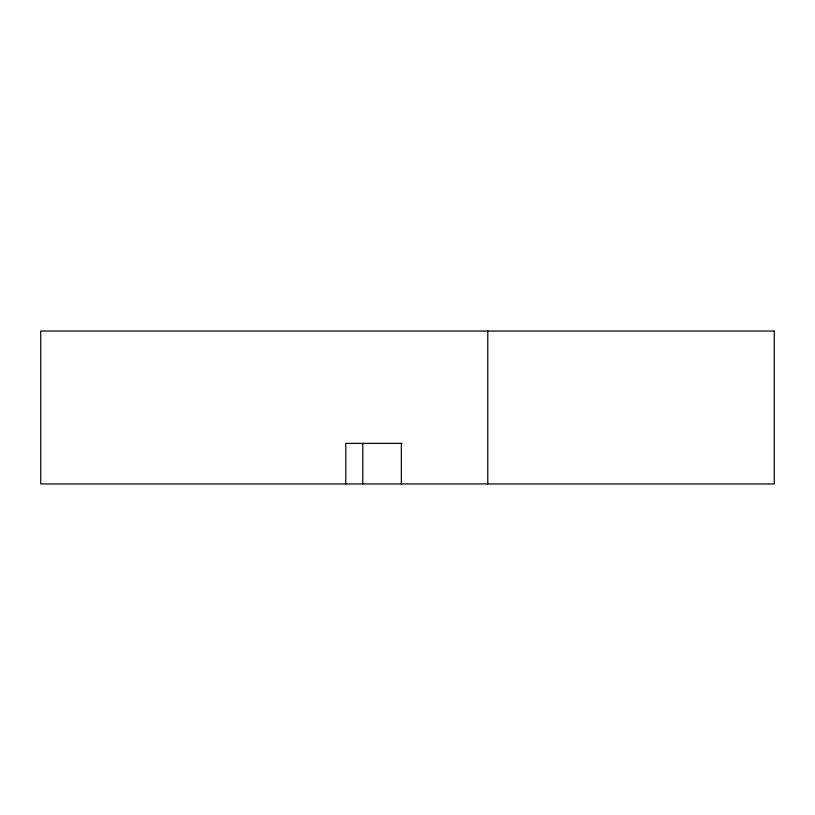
<?xml version="1.0" encoding="UTF-8"?>
<svg xmlns="http://www.w3.org/2000/svg" width="815" height="815" viewBox="0 0 815 815"><rect width="100%" height="100%" fill="white"/><g stroke="black" fill="none" stroke-linecap="round" stroke-linejoin="round"><path stroke-width="1.22" d="M401.907 443.36L345.794 443.36L345.794 483.957M487.778 331.043L487.778 483.957M401.347 443.36L401.347 483.957M362.777 443.36L362.777 483.957M774.25 331.043L40.75 331.043L40.75 483.957L774.25 483.957L774.25 331.043"/></g></svg>
